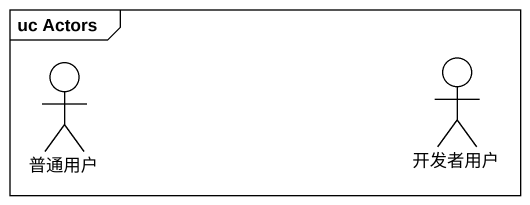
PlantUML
@startuml
mainframe uc Actors
actor 普通用户
actor 开发者用户
@enduml
